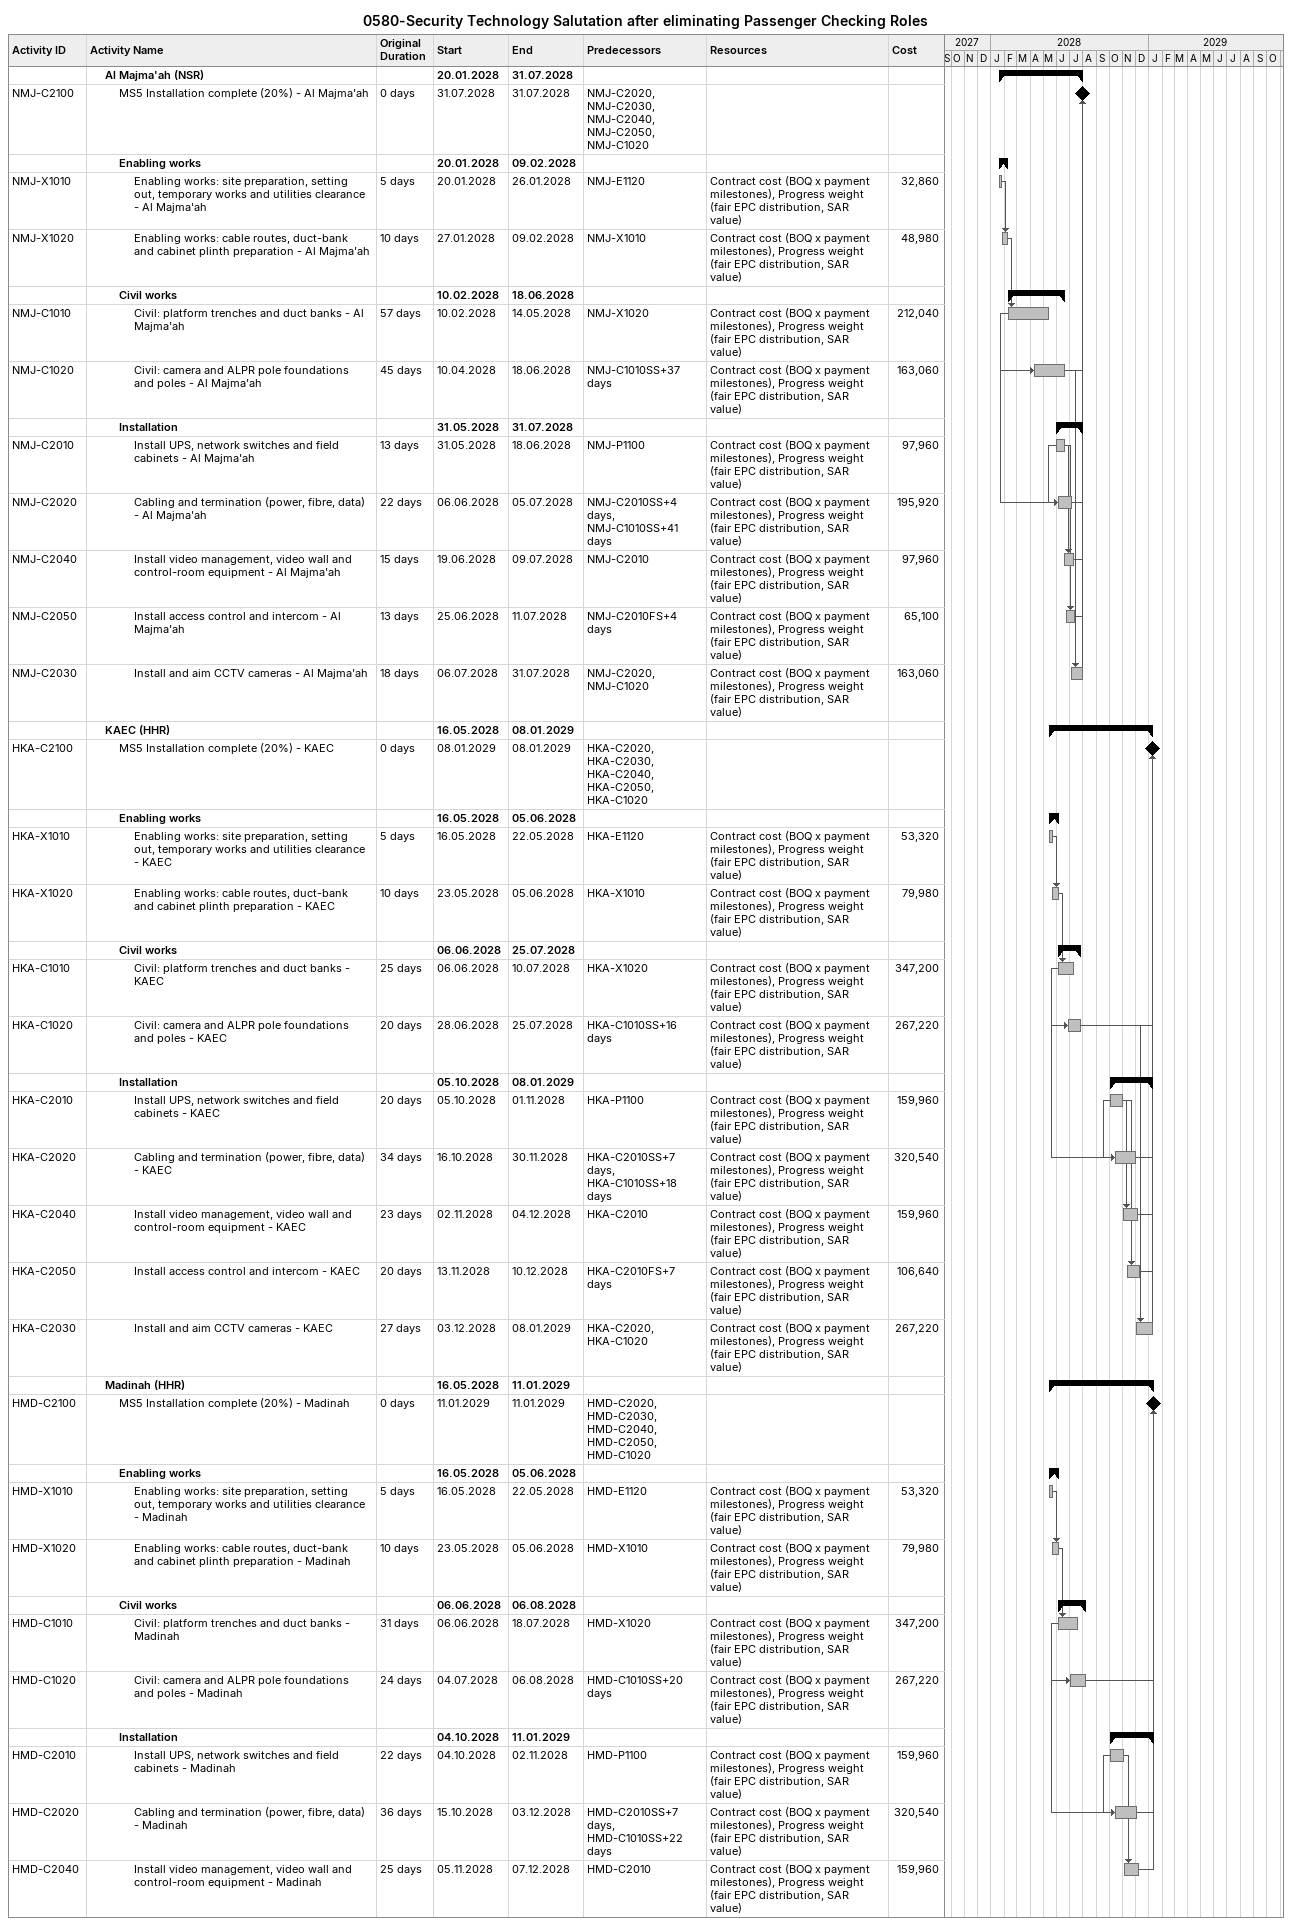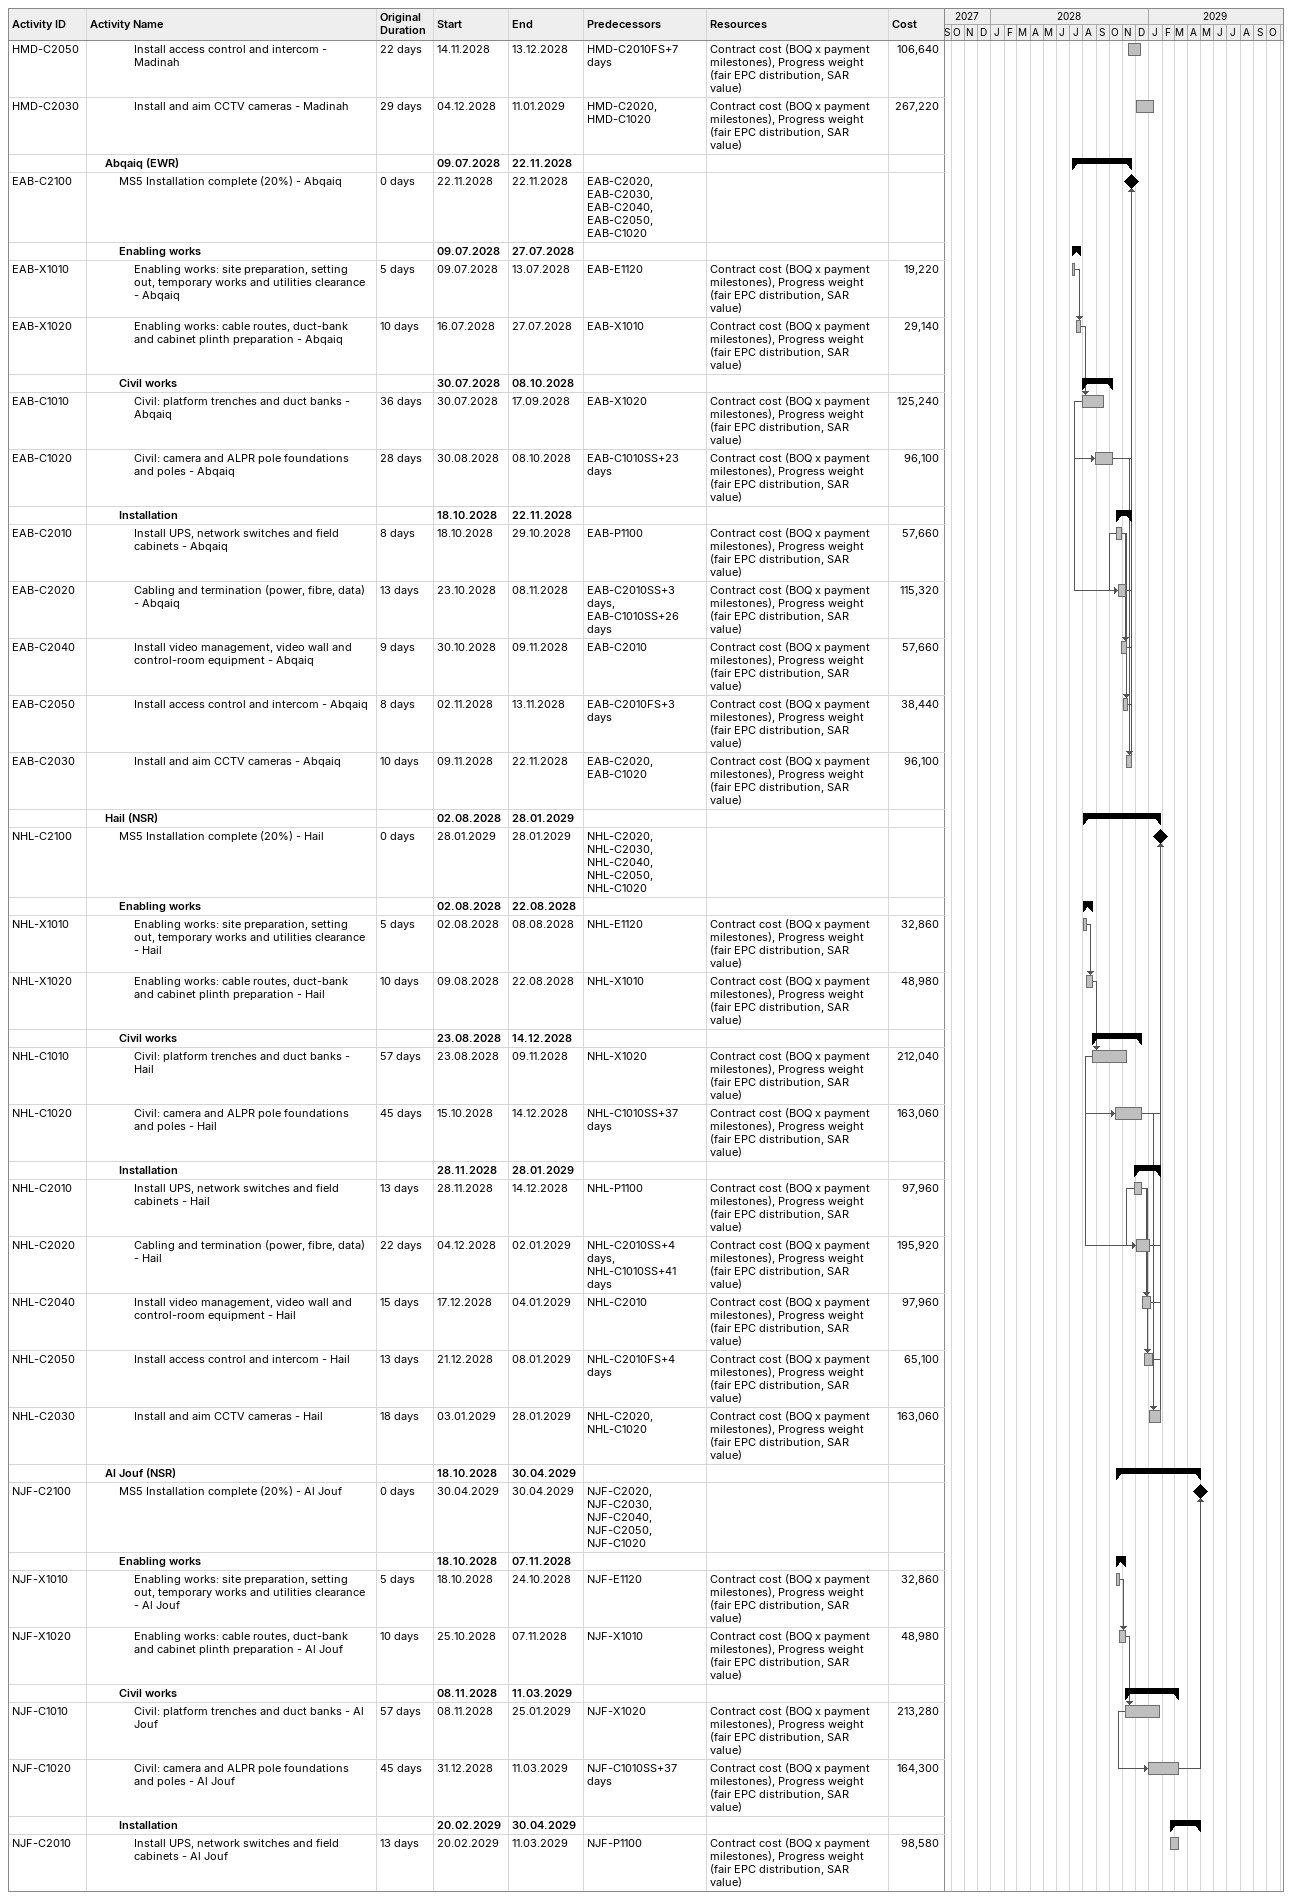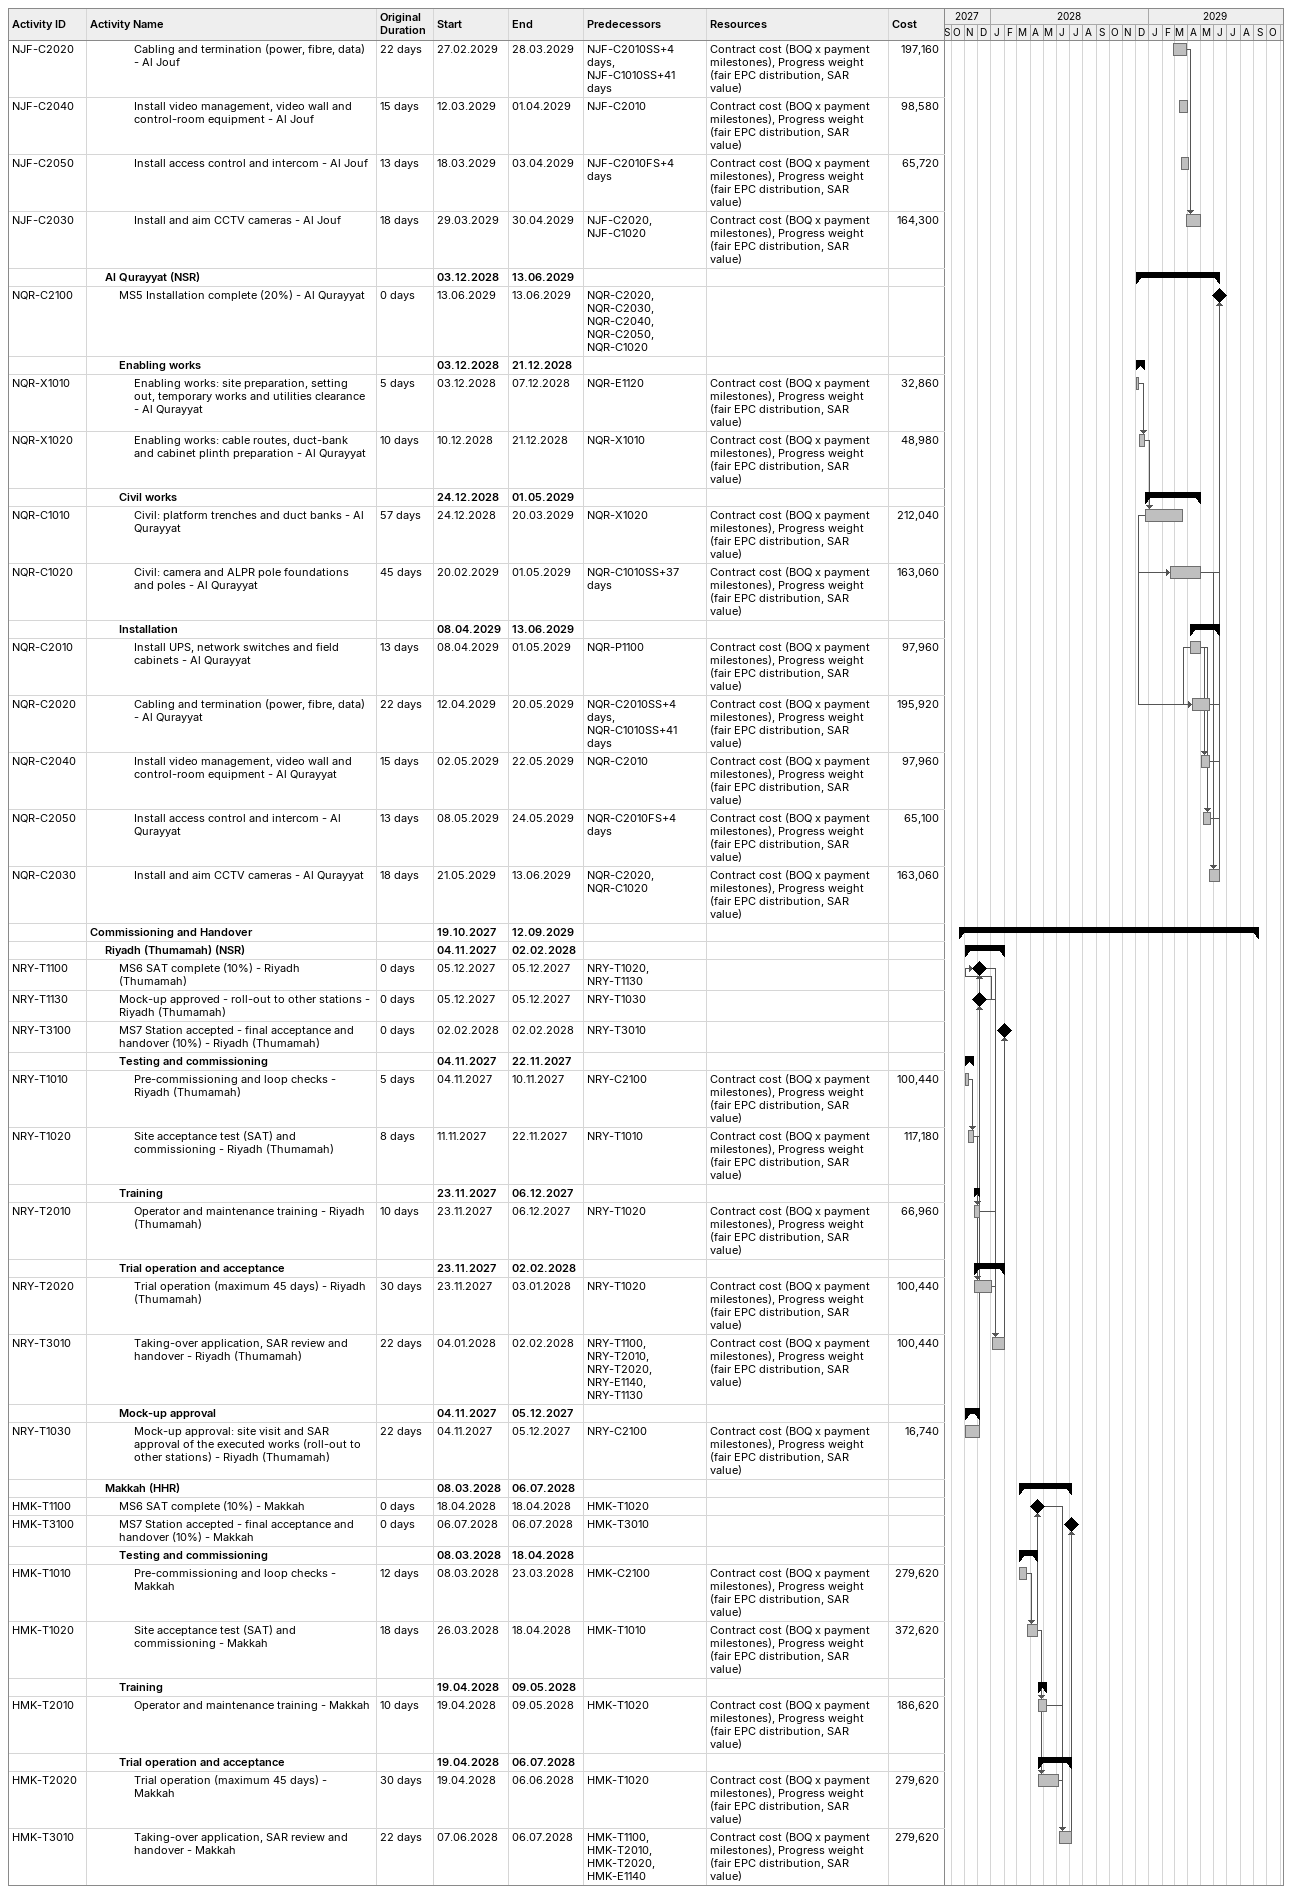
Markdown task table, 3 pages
0580-Security Technology Salutation after eliminating Passenger Checking Roles

| ID | Level | Task | Original duration | Start | Finish | Predecessors | Resources | Cost |
|---|---|---|---|---|---|---|---|---|
|  | 2 | **Al Majma'ah (NSR)** |  | 2028-01-20 | 2028-07-31 |  |  |  |
| NMJ-C2100 | 3 | MS5 Installation complete (20%) - Al Majma'ah | 0d | 2028-07-31 | 2028-07-31 | NMJ-C2020, NMJ-C2030, NMJ-C2040, NMJ-C2050, NMJ-C1020 |  |  |
|  | 3 | **Enabling works** |  | 2028-01-20 | 2028-02-09 |  |  |  |
| NMJ-X1010 | 4 | Enabling works: site preparation, setting out, temporary works and utilities clearance - Al Majma'ah | 5d | 2028-01-20 | 2028-01-26 | NMJ-E1120 | Contract cost (BOQ x payment milestones), Progress weight (fair EPC distribution, SAR value) | 32860 |
| NMJ-X1020 | 4 | Enabling works: cable routes, duct-bank and cabinet plinth preparation - Al Majma'ah | 10d | 2028-01-27 | 2028-02-09 | NMJ-X1010 | Contract cost (BOQ x payment milestones), Progress weight (fair EPC distribution, SAR value) | 48980 |
|  | 3 | **Civil works** |  | 2028-02-10 | 2028-06-18 |  |  |  |
| NMJ-C1010 | 4 | Civil: platform trenches and duct banks - Al Majma'ah | 57d | 2028-02-10 | 2028-05-14 | NMJ-X1020 | Contract cost (BOQ x payment milestones), Progress weight (fair EPC distribution, SAR value) | 212040 |
| NMJ-C1020 | 4 | Civil: camera and ALPR pole foundations and poles - Al Majma'ah | 45d | 2028-04-10 | 2028-06-18 | NMJ-C1010SS+37d | Contract cost (BOQ x payment milestones), Progress weight (fair EPC distribution, SAR value) | 163060 |
|  | 3 | **Installation** |  | 2028-05-31 | 2028-07-31 |  |  |  |
| NMJ-C2010 | 4 | Install UPS, network switches and field cabinets - Al Majma'ah | 13d | 2028-05-31 | 2028-06-18 | NMJ-P1100 | Contract cost (BOQ x payment milestones), Progress weight (fair EPC distribution, SAR value) | 97960 |
| NMJ-C2020 | 4 | Cabling and termination (power, fibre, data) - Al Majma'ah | 22d | 2028-06-06 | 2028-07-05 | NMJ-C2010SS+4d, NMJ-C1010SS+41d | Contract cost (BOQ x payment milestones), Progress weight (fair EPC distribution, SAR value) | 195920 |
| NMJ-C2040 | 4 | Install video management, video wall and control-room equipment - Al Majma'ah | 15d | 2028-06-19 | 2028-07-09 | NMJ-C2010 | Contract cost (BOQ x payment milestones), Progress weight (fair EPC distribution, SAR value) | 97960 |
| NMJ-C2050 | 4 | Install access control and intercom - Al Majma'ah | 13d | 2028-06-25 | 2028-07-11 | NMJ-C2010FS+4d | Contract cost (BOQ x payment milestones), Progress weight (fair EPC distribution, SAR value) | 65100 |
| NMJ-C2030 | 4 | Install and aim CCTV cameras - Al Majma'ah | 18d | 2028-07-06 | 2028-07-31 | NMJ-C2020, NMJ-C1020 | Contract cost (BOQ x payment milestones), Progress weight (fair EPC distribution, SAR value) | 163060 |
|  | 2 | **KAEC (HHR)** |  | 2028-05-16 | 2029-01-08 |  |  |  |
| HKA-C2100 | 3 | MS5 Installation complete (20%) - KAEC | 0d | 2029-01-08 | 2029-01-08 | HKA-C2020, HKA-C2030, HKA-C2040, HKA-C2050, HKA-C1020 |  |  |
|  | 3 | **Enabling works** |  | 2028-05-16 | 2028-06-05 |  |  |  |
| HKA-X1010 | 4 | Enabling works: site preparation, setting out, temporary works and utilities clearance - KAEC | 5d | 2028-05-16 | 2028-05-22 | HKA-E1120 | Contract cost (BOQ x payment milestones), Progress weight (fair EPC distribution, SAR value) | 53320 |
| HKA-X1020 | 4 | Enabling works: cable routes, duct-bank and cabinet plinth preparation - KAEC | 10d | 2028-05-23 | 2028-06-05 | HKA-X1010 | Contract cost (BOQ x payment milestones), Progress weight (fair EPC distribution, SAR value) | 79980 |
|  | 3 | **Civil works** |  | 2028-06-06 | 2028-07-25 |  |  |  |
| HKA-C1010 | 4 | Civil: platform trenches and duct banks - KAEC | 25d | 2028-06-06 | 2028-07-10 | HKA-X1020 | Contract cost (BOQ x payment milestones), Progress weight (fair EPC distribution, SAR value) | 347200 |
| HKA-C1020 | 4 | Civil: camera and ALPR pole foundations and poles - KAEC | 20d | 2028-06-28 | 2028-07-25 | HKA-C1010SS+16d | Contract cost (BOQ x payment milestones), Progress weight (fair EPC distribution, SAR value) | 267220 |
|  | 3 | **Installation** |  | 2028-10-05 | 2029-01-08 |  |  |  |
| HKA-C2010 | 4 | Install UPS, network switches and field cabinets - KAEC | 20d | 2028-10-05 | 2028-11-01 | HKA-P1100 | Contract cost (BOQ x payment milestones), Progress weight (fair EPC distribution, SAR value) | 159960 |
| HKA-C2020 | 4 | Cabling and termination (power, fibre, data) - KAEC | 34d | 2028-10-16 | 2028-11-30 | HKA-C2010SS+7d, HKA-C1010SS+18d | Contract cost (BOQ x payment milestones), Progress weight (fair EPC distribution, SAR value) | 320540 |
| HKA-C2040 | 4 | Install video management, video wall and control-room equipment - KAEC | 23d | 2028-11-02 | 2028-12-04 | HKA-C2010 | Contract cost (BOQ x payment milestones), Progress weight (fair EPC distribution, SAR value) | 159960 |
| HKA-C2050 | 4 | Install access control and intercom - KAEC | 20d | 2028-11-13 | 2028-12-10 | HKA-C2010FS+7d | Contract cost (BOQ x payment milestones), Progress weight (fair EPC distribution, SAR value) | 106640 |
| HKA-C2030 | 4 | Install and aim CCTV cameras - KAEC | 27d | 2028-12-03 | 2029-01-08 | HKA-C2020, HKA-C1020 | Contract cost (BOQ x payment milestones), Progress weight (fair EPC distribution, SAR value) | 267220 |
|  | 2 | **Madinah (HHR)** |  | 2028-05-16 | 2029-01-11 |  |  |  |
| HMD-C2100 | 3 | MS5 Installation complete (20%) - Madinah | 0d | 2029-01-11 | 2029-01-11 | HMD-C2020, HMD-C2030, HMD-C2040, HMD-C2050, HMD-C1020 |  |  |
|  | 3 | **Enabling works** |  | 2028-05-16 | 2028-06-05 |  |  |  |
| HMD-X1010 | 4 | Enabling works: site preparation, setting out, temporary works and utilities clearance - Madinah | 5d | 2028-05-16 | 2028-05-22 | HMD-E1120 | Contract cost (BOQ x payment milestones), Progress weight (fair EPC distribution, SAR value) | 53320 |
| HMD-X1020 | 4 | Enabling works: cable routes, duct-bank and cabinet plinth preparation - Madinah | 10d | 2028-05-23 | 2028-06-05 | HMD-X1010 | Contract cost (BOQ x payment milestones), Progress weight (fair EPC distribution, SAR value) | 79980 |
|  | 3 | **Civil works** |  | 2028-06-06 | 2028-08-06 |  |  |  |
| HMD-C1010 | 4 | Civil: platform trenches and duct banks - Madinah | 31d | 2028-06-06 | 2028-07-18 | HMD-X1020 | Contract cost (BOQ x payment milestones), Progress weight (fair EPC distribution, SAR value) | 347200 |
| HMD-C1020 | 4 | Civil: camera and ALPR pole foundations and poles - Madinah | 24d | 2028-07-04 | 2028-08-06 | HMD-C1010SS+20d | Contract cost (BOQ x payment milestones), Progress weight (fair EPC distribution, SAR value) | 267220 |
|  | 3 | **Installation** |  | 2028-10-04 | 2029-01-11 |  |  |  |
| HMD-C2010 | 4 | Install UPS, network switches and field cabinets - Madinah | 22d | 2028-10-04 | 2028-11-02 | HMD-P1100 | Contract cost (BOQ x payment milestones), Progress weight (fair EPC distribution, SAR value) | 159960 |
| HMD-C2020 | 4 | Cabling and termination (power, fibre, data) - Madinah | 36d | 2028-10-15 | 2028-12-03 | HMD-C2010SS+7d, HMD-C1010SS+22d | Contract cost (BOQ x payment milestones), Progress weight (fair EPC distribution, SAR value) | 320540 |
| HMD-C2040 | 4 | Install video management, video wall and control-room equipment - Madinah | 25d | 2028-11-05 | 2028-12-07 | HMD-C2010 | Contract cost (BOQ x payment milestones), Progress weight (fair EPC distribution, SAR value) | 159960 |
| HMD-C2050 | 4 | Install access control and intercom - Madinah | 22d | 2028-11-14 | 2028-12-13 | HMD-C2010FS+7d | Contract cost (BOQ x payment milestones), Progress weight (fair EPC distribution, SAR value) | 106640 |
| HMD-C2030 | 4 | Install and aim CCTV cameras - Madinah | 29d | 2028-12-04 | 2029-01-11 | HMD-C2020, HMD-C1020 | Contract cost (BOQ x payment milestones), Progress weight (fair EPC distribution, SAR value) | 267220 |
|  | 2 | **Abqaiq (EWR)** |  | 2028-07-09 | 2028-11-22 |  |  |  |
| EAB-C2100 | 3 | MS5 Installation complete (20%) - Abqaiq | 0d | 2028-11-22 | 2028-11-22 | EAB-C2020, EAB-C2030, EAB-C2040, EAB-C2050, EAB-C1020 |  |  |
|  | 3 | **Enabling works** |  | 2028-07-09 | 2028-07-27 |  |  |  |
| EAB-X1010 | 4 | Enabling works: site preparation, setting out, temporary works and utilities clearance - Abqaiq | 5d | 2028-07-09 | 2028-07-13 | EAB-E1120 | Contract cost (BOQ x payment milestones), Progress weight (fair EPC distribution, SAR value) | 19220 |
| EAB-X1020 | 4 | Enabling works: cable routes, duct-bank and cabinet plinth preparation - Abqaiq | 10d | 2028-07-16 | 2028-07-27 | EAB-X1010 | Contract cost (BOQ x payment milestones), Progress weight (fair EPC distribution, SAR value) | 29140 |
|  | 3 | **Civil works** |  | 2028-07-30 | 2028-10-08 |  |  |  |
| EAB-C1010 | 4 | Civil: platform trenches and duct banks - Abqaiq | 36d | 2028-07-30 | 2028-09-17 | EAB-X1020 | Contract cost (BOQ x payment milestones), Progress weight (fair EPC distribution, SAR value) | 125240 |
| EAB-C1020 | 4 | Civil: camera and ALPR pole foundations and poles - Abqaiq | 28d | 2028-08-30 | 2028-10-08 | EAB-C1010SS+23d | Contract cost (BOQ x payment milestones), Progress weight (fair EPC distribution, SAR value) | 96100 |
|  | 3 | **Installation** |  | 2028-10-18 | 2028-11-22 |  |  |  |
| EAB-C2010 | 4 | Install UPS, network switches and field cabinets - Abqaiq | 8d | 2028-10-18 | 2028-10-29 | EAB-P1100 | Contract cost (BOQ x payment milestones), Progress weight (fair EPC distribution, SAR value) | 57660 |
| EAB-C2020 | 4 | Cabling and termination (power, fibre, data) - Abqaiq | 13d | 2028-10-23 | 2028-11-08 | EAB-C2010SS+3d, EAB-C1010SS+26d | Contract cost (BOQ x payment milestones), Progress weight (fair EPC distribution, SAR value) | 115320 |
| EAB-C2040 | 4 | Install video management, video wall and control-room equipment - Abqaiq | 9d | 2028-10-30 | 2028-11-09 | EAB-C2010 | Contract cost (BOQ x payment milestones), Progress weight (fair EPC distribution, SAR value) | 57660 |
| EAB-C2050 | 4 | Install access control and intercom - Abqaiq | 8d | 2028-11-02 | 2028-11-13 | EAB-C2010FS+3d | Contract cost (BOQ x payment milestones), Progress weight (fair EPC distribution, SAR value) | 38440 |
| EAB-C2030 | 4 | Install and aim CCTV cameras - Abqaiq | 10d | 2028-11-09 | 2028-11-22 | EAB-C2020, EAB-C1020 | Contract cost (BOQ x payment milestones), Progress weight (fair EPC distribution, SAR value) | 96100 |
|  | 2 | **Hail (NSR)** |  | 2028-08-02 | 2029-01-28 |  |  |  |
| NHL-C2100 | 3 | MS5 Installation complete (20%) - Hail | 0d | 2029-01-28 | 2029-01-28 | NHL-C2020, NHL-C2030, NHL-C2040, NHL-C2050, NHL-C1020 |  |  |
|  | 3 | **Enabling works** |  | 2028-08-02 | 2028-08-22 |  |  |  |
| NHL-X1010 | 4 | Enabling works: site preparation, setting out, temporary works and utilities clearance - Hail | 5d | 2028-08-02 | 2028-08-08 | NHL-E1120 | Contract cost (BOQ x payment milestones), Progress weight (fair EPC distribution, SAR value) | 32860 |
| NHL-X1020 | 4 | Enabling works: cable routes, duct-bank and cabinet plinth preparation - Hail | 10d | 2028-08-09 | 2028-08-22 | NHL-X1010 | Contract cost (BOQ x payment milestones), Progress weight (fair EPC distribution, SAR value) | 48980 |
|  | 3 | **Civil works** |  | 2028-08-23 | 2028-12-14 |  |  |  |
| NHL-C1010 | 4 | Civil: platform trenches and duct banks - Hail | 57d | 2028-08-23 | 2028-11-09 | NHL-X1020 | Contract cost (BOQ x payment milestones), Progress weight (fair EPC distribution, SAR value) | 212040 |
| NHL-C1020 | 4 | Civil: camera and ALPR pole foundations and poles - Hail | 45d | 2028-10-15 | 2028-12-14 | NHL-C1010SS+37d | Contract cost (BOQ x payment milestones), Progress weight (fair EPC distribution, SAR value) | 163060 |
|  | 3 | **Installation** |  | 2028-11-28 | 2029-01-28 |  |  |  |
| NHL-C2010 | 4 | Install UPS, network switches and field cabinets - Hail | 13d | 2028-11-28 | 2028-12-14 | NHL-P1100 | Contract cost (BOQ x payment milestones), Progress weight (fair EPC distribution, SAR value) | 97960 |
| NHL-C2020 | 4 | Cabling and termination (power, fibre, data) - Hail | 22d | 2028-12-04 | 2029-01-02 | NHL-C2010SS+4d, NHL-C1010SS+41d | Contract cost (BOQ x payment milestones), Progress weight (fair EPC distribution, SAR value) | 195920 |
| NHL-C2040 | 4 | Install video management, video wall and control-room equipment - Hail | 15d | 2028-12-17 | 2029-01-04 | NHL-C2010 | Contract cost (BOQ x payment milestones), Progress weight (fair EPC distribution, SAR value) | 97960 |
| NHL-C2050 | 4 | Install access control and intercom - Hail | 13d | 2028-12-21 | 2029-01-08 | NHL-C2010FS+4d | Contract cost (BOQ x payment milestones), Progress weight (fair EPC distribution, SAR value) | 65100 |
| NHL-C2030 | 4 | Install and aim CCTV cameras - Hail | 18d | 2029-01-03 | 2029-01-28 | NHL-C2020, NHL-C1020 | Contract cost (BOQ x payment milestones), Progress weight (fair EPC distribution, SAR value) | 163060 |
|  | 2 | **Al Jouf (NSR)** |  | 2028-10-18 | 2029-04-30 |  |  |  |
| NJF-C2100 | 3 | MS5 Installation complete (20%) - Al Jouf | 0d | 2029-04-30 | 2029-04-30 | NJF-C2020, NJF-C2030, NJF-C2040, NJF-C2050, NJF-C1020 |  |  |
|  | 3 | **Enabling works** |  | 2028-10-18 | 2028-11-07 |  |  |  |
| NJF-X1010 | 4 | Enabling works: site preparation, setting out, temporary works and utilities clearance - Al Jouf | 5d | 2028-10-18 | 2028-10-24 | NJF-E1120 | Contract cost (BOQ x payment milestones), Progress weight (fair EPC distribution, SAR value) | 32860 |
| NJF-X1020 | 4 | Enabling works: cable routes, duct-bank and cabinet plinth preparation - Al Jouf | 10d | 2028-10-25 | 2028-11-07 | NJF-X1010 | Contract cost (BOQ x payment milestones), Progress weight (fair EPC distribution, SAR value) | 48980 |
|  | 3 | **Civil works** |  | 2028-11-08 | 2029-03-11 |  |  |  |
| NJF-C1010 | 4 | Civil: platform trenches and duct banks - Al Jouf | 57d | 2028-11-08 | 2029-01-25 | NJF-X1020 | Contract cost (BOQ x payment milestones), Progress weight (fair EPC distribution, SAR value) | 213280 |
| NJF-C1020 | 4 | Civil: camera and ALPR pole foundations and poles - Al Jouf | 45d | 2028-12-31 | 2029-03-11 | NJF-C1010SS+37d | Contract cost (BOQ x payment milestones), Progress weight (fair EPC distribution, SAR value) | 164300 |
|  | 3 | **Installation** |  | 2029-02-20 | 2029-04-30 |  |  |  |
| NJF-C2010 | 4 | Install UPS, network switches and field cabinets - Al Jouf | 13d | 2029-02-20 | 2029-03-11 | NJF-P1100 | Contract cost (BOQ x payment milestones), Progress weight (fair EPC distribution, SAR value) | 98580 |
| NJF-C2020 | 4 | Cabling and termination (power, fibre, data) - Al Jouf | 22d | 2029-02-27 | 2029-03-28 | NJF-C2010SS+4d, NJF-C1010SS+41d | Contract cost (BOQ x payment milestones), Progress weight (fair EPC distribution, SAR value) | 197160 |
| NJF-C2040 | 4 | Install video management, video wall and control-room equipment - Al Jouf | 15d | 2029-03-12 | 2029-04-01 | NJF-C2010 | Contract cost (BOQ x payment milestones), Progress weight (fair EPC distribution, SAR value) | 98580 |
| NJF-C2050 | 4 | Install access control and intercom - Al Jouf | 13d | 2029-03-18 | 2029-04-03 | NJF-C2010FS+4d | Contract cost (BOQ x payment milestones), Progress weight (fair EPC distribution, SAR value) | 65720 |
| NJF-C2030 | 4 | Install and aim CCTV cameras - Al Jouf | 18d | 2029-03-29 | 2029-04-30 | NJF-C2020, NJF-C1020 | Contract cost (BOQ x payment milestones), Progress weight (fair EPC distribution, SAR value) | 164300 |
|  | 2 | **Al Qurayyat (NSR)** |  | 2028-12-03 | 2029-06-13 |  |  |  |
| NQR-C2100 | 3 | MS5 Installation complete (20%) - Al Qurayyat | 0d | 2029-06-13 | 2029-06-13 | NQR-C2020, NQR-C2030, NQR-C2040, NQR-C2050, NQR-C1020 |  |  |
|  | 3 | **Enabling works** |  | 2028-12-03 | 2028-12-21 |  |  |  |
| NQR-X1010 | 4 | Enabling works: site preparation, setting out, temporary works and utilities clearance - Al Qurayyat | 5d | 2028-12-03 | 2028-12-07 | NQR-E1120 | Contract cost (BOQ x payment milestones), Progress weight (fair EPC distribution, SAR value) | 32860 |
| NQR-X1020 | 4 | Enabling works: cable routes, duct-bank and cabinet plinth preparation - Al Qurayyat | 10d | 2028-12-10 | 2028-12-21 | NQR-X1010 | Contract cost (BOQ x payment milestones), Progress weight (fair EPC distribution, SAR value) | 48980 |
|  | 3 | **Civil works** |  | 2028-12-24 | 2029-05-01 |  |  |  |
| NQR-C1010 | 4 | Civil: platform trenches and duct banks - Al Qurayyat | 57d | 2028-12-24 | 2029-03-20 | NQR-X1020 | Contract cost (BOQ x payment milestones), Progress weight (fair EPC distribution, SAR value) | 212040 |
| NQR-C1020 | 4 | Civil: camera and ALPR pole foundations and poles - Al Qurayyat | 45d | 2029-02-20 | 2029-05-01 | NQR-C1010SS+37d | Contract cost (BOQ x payment milestones), Progress weight (fair EPC distribution, SAR value) | 163060 |
|  | 3 | **Installation** |  | 2029-04-08 | 2029-06-13 |  |  |  |
| NQR-C2010 | 4 | Install UPS, network switches and field cabinets - Al Qurayyat | 13d | 2029-04-08 | 2029-05-01 | NQR-P1100 | Contract cost (BOQ x payment milestones), Progress weight (fair EPC distribution, SAR value) | 97960 |
| NQR-C2020 | 4 | Cabling and termination (power, fibre, data) - Al Qurayyat | 22d | 2029-04-12 | 2029-05-20 | NQR-C2010SS+4d, NQR-C1010SS+41d | Contract cost (BOQ x payment milestones), Progress weight (fair EPC distribution, SAR value) | 195920 |
| NQR-C2040 | 4 | Install video management, video wall and control-room equipment - Al Qurayyat | 15d | 2029-05-02 | 2029-05-22 | NQR-C2010 | Contract cost (BOQ x payment milestones), Progress weight (fair EPC distribution, SAR value) | 97960 |
| NQR-C2050 | 4 | Install access control and intercom - Al Qurayyat | 13d | 2029-05-08 | 2029-05-24 | NQR-C2010FS+4d | Contract cost (BOQ x payment milestones), Progress weight (fair EPC distribution, SAR value) | 65100 |
| NQR-C2030 | 4 | Install and aim CCTV cameras - Al Qurayyat | 18d | 2029-05-21 | 2029-06-13 | NQR-C2020, NQR-C1020 | Contract cost (BOQ x payment milestones), Progress weight (fair EPC distribution, SAR value) | 163060 |
|  | 1 | **Commissioning and Handover** |  | 2027-10-19 | 2029-09-12 |  |  |  |
|  | 2 | **Riyadh (Thumamah) (NSR)** |  | 2027-11-04 | 2028-02-02 |  |  |  |
| NRY-T1100 | 3 | MS6 SAT complete (10%) - Riyadh (Thumamah) | 0d | 2027-12-05 | 2027-12-05 | NRY-T1020, NRY-T1130 |  |  |
| NRY-T1130 | 3 | Mock-up approved - roll-out to other stations - Riyadh (Thumamah) | 0d | 2027-12-05 | 2027-12-05 | NRY-T1030 |  |  |
| NRY-T3100 | 3 | MS7 Station accepted - final acceptance and handover (10%) - Riyadh (Thumamah) | 0d | 2028-02-02 | 2028-02-02 | NRY-T3010 |  |  |
|  | 3 | **Testing and commissioning** |  | 2027-11-04 | 2027-11-22 |  |  |  |
| NRY-T1010 | 4 | Pre-commissioning and loop checks - Riyadh (Thumamah) | 5d | 2027-11-04 | 2027-11-10 | NRY-C2100 | Contract cost (BOQ x payment milestones), Progress weight (fair EPC distribution, SAR value) | 100440 |
| NRY-T1020 | 4 | Site acceptance test (SAT) and commissioning - Riyadh (Thumamah) | 8d | 2027-11-11 | 2027-11-22 | NRY-T1010 | Contract cost (BOQ x payment milestones), Progress weight (fair EPC distribution, SAR value) | 117180 |
|  | 3 | **Training** |  | 2027-11-23 | 2027-12-06 |  |  |  |
| NRY-T2010 | 4 | Operator and maintenance training - Riyadh (Thumamah) | 10d | 2027-11-23 | 2027-12-06 | NRY-T1020 | Contract cost (BOQ x payment milestones), Progress weight (fair EPC distribution, SAR value) | 66960 |
|  | 3 | **Trial operation and acceptance** |  | 2027-11-23 | 2028-02-02 |  |  |  |
| NRY-T2020 | 4 | Trial operation (maximum 45 days) - Riyadh (Thumamah) | 30d | 2027-11-23 | 2028-01-03 | NRY-T1020 | Contract cost (BOQ x payment milestones), Progress weight (fair EPC distribution, SAR value) | 100440 |
| NRY-T3010 | 4 | Taking-over application, SAR review and handover - Riyadh (Thumamah) | 22d | 2028-01-04 | 2028-02-02 | NRY-T1100, NRY-T2010, NRY-T2020, NRY-E1140, NRY-T1130 | Contract cost (BOQ x payment milestones), Progress weight (fair EPC distribution, SAR value) | 100440 |
|  | 3 | **Mock-up approval** |  | 2027-11-04 | 2027-12-05 |  |  |  |
| NRY-T1030 | 4 | Mock-up approval: site visit and SAR approval of the executed works (roll-out to other stations) - Riyadh (Thumamah) | 22d | 2027-11-04 | 2027-12-05 | NRY-C2100 | Contract cost (BOQ x payment milestones), Progress weight (fair EPC distribution, SAR value) | 16740 |
|  | 2 | **Makkah (HHR)** |  | 2028-03-08 | 2028-07-06 |  |  |  |
| HMK-T1100 | 3 | MS6 SAT complete (10%) - Makkah | 0d | 2028-04-18 | 2028-04-18 | HMK-T1020 |  |  |
| HMK-T3100 | 3 | MS7 Station accepted - final acceptance and handover (10%) - Makkah | 0d | 2028-07-06 | 2028-07-06 | HMK-T3010 |  |  |
|  | 3 | **Testing and commissioning** |  | 2028-03-08 | 2028-04-18 |  |  |  |
| HMK-T1010 | 4 | Pre-commissioning and loop checks - Makkah | 12d | 2028-03-08 | 2028-03-23 | HMK-C2100 | Contract cost (BOQ x payment milestones), Progress weight (fair EPC distribution, SAR value) | 279620 |
| HMK-T1020 | 4 | Site acceptance test (SAT) and commissioning - Makkah | 18d | 2028-03-26 | 2028-04-18 | HMK-T1010 | Contract cost (BOQ x payment milestones), Progress weight (fair EPC distribution, SAR value) | 372620 |
|  | 3 | **Training** |  | 2028-04-19 | 2028-05-09 |  |  |  |
| HMK-T2010 | 4 | Operator and maintenance training - Makkah | 10d | 2028-04-19 | 2028-05-09 | HMK-T1020 | Contract cost (BOQ x payment milestones), Progress weight (fair EPC distribution, SAR value) | 186620 |
|  | 3 | **Trial operation and acceptance** |  | 2028-04-19 | 2028-07-06 |  |  |  |
| HMK-T2020 | 4 | Trial operation (maximum 45 days) - Makkah | 30d | 2028-04-19 | 2028-06-06 | HMK-T1020 | Contract cost (BOQ x payment milestones), Progress weight (fair EPC distribution, SAR value) | 279620 |
| HMK-T3010 | 4 | Taking-over application, SAR review and handover - Makkah | 22d | 2028-06-07 | 2028-07-06 | HMK-T1100, HMK-T2010, HMK-T2020, HMK-E1140 | Contract cost (BOQ x payment milestones), Progress weight (fair EPC distribution, SAR value) | 279620 |
